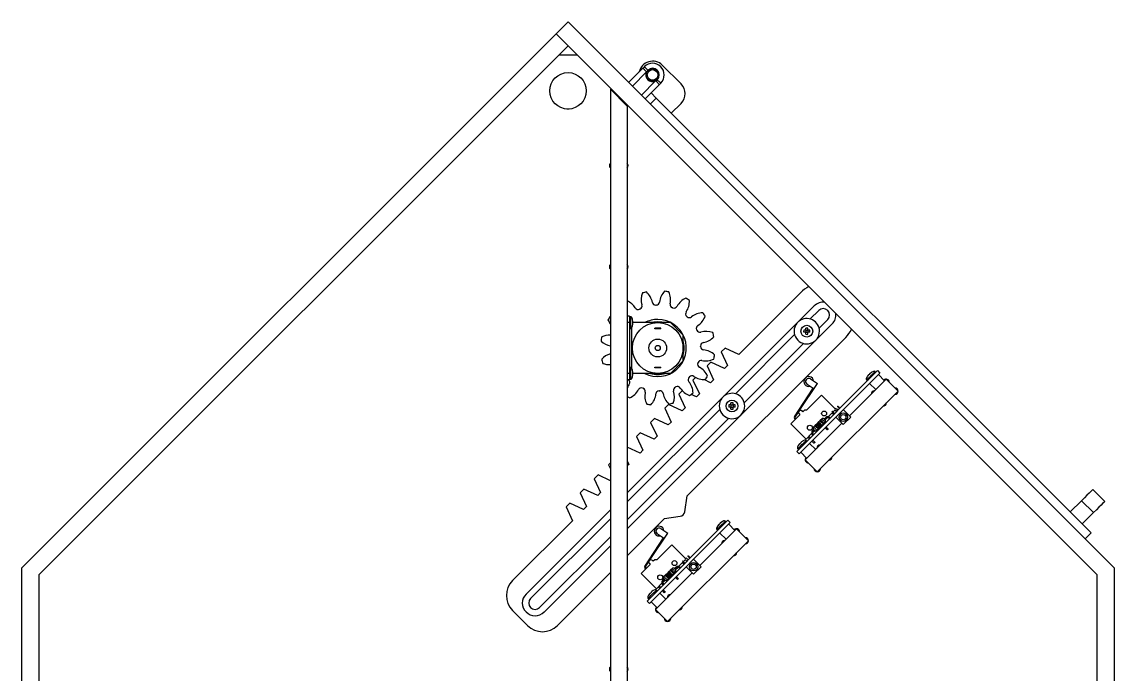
# Model space of a CAD drawing. Extents: x -52 to 206, y -86 to 245.
# Drawn here: x -51.5 to 206.5, y 90.7 to 244.8 of the extents above; entities that cross this region are included whole.
import ezdxf

# ---------------------------------------------------------------- set-up
doc = ezdxf.new("R2010")
doc.units = 0
doc.linetypes.add('SLD-CONTINUE', pattern=[0])
doc.layers.get('0').update_dxf_attribs({"linetype": 'CONTINUOUS'})

msp = doc.modelspace()

# ---------------------------------------------------------------- linework, layer by layer
at = {"color": 7, "linetype": 'SLD-CONTINUE'}
for p, q in [((74.66, 241.98), (77.49, 244.81)), ((77.49, 244.81), (206.49, 115.81)), ((-51.51, 115.81), (74.66, 241.98)), ((77.49, 239.15), (74.66, 241.98)), ((202.49, 114.15), (74.66, 241.98)), ((77.49, 239.15), (-47.51, 114.15)), ((75.34, 237.01), (79.63, 237.01)), ((91.81, 230.49), (95.18, 233.86)), ((96.06, 232.98), (92.69, 229.61)), ((95.18, 233.86), (95.52, 234.2)), ((104.18, 230.14), (99.76, 234.56)), ((94.81, 227.49), (98.18, 230.86)), ((99.07, 229.97), (95.69, 226.6)), ((99.41, 230.31), (99.07, 229.97)), ((87.49, 228.92), (87.49, -86.11)), ((91.49, 224.92), (87.49, 228.92)), ((97.11, 228.02), (98.35, 226.78)), ((91.49, 224.92), (91.49, -86.11)), ((98.35, 226.78), (96.93, 225.36)), ((98.35, 226.78), (201.07, 124.05)), ((101.88, 223.24), (104.18, 225.54)), ((77.76, 224.2), (77.21, 224.2)), ((132.47, 180.85), (117.82, 166.21)), ((135.65, 177.67), (91.49, 133.51)), ((136.71, 176.61), (134.7, 174.6)), ((91.99, 175.24), (91.49, 175.24)), ((91.99, 173.74), (91.49, 173.74)), ((91.49, 125.02), (139.89, 173.43)), ((91.99, 175.24), (91.99, 173.74)), ((91.99, 173.74), (91.99, 161.74)), ((92.24, 175.14), (92.24, 172.34)), ((92.78, 173.99), (92.72, 174.48)), ((92.78, 173.99), (92.72, 173.99)), ((101.69, 173.74), (92.72, 173.74)), ((92.78, 173.49), (92.72, 173.49)), ((92.72, 173.01), (92.72, 173)), ((104.69, 170.74), (101.69, 173.74)), ((136.8, 172.46), (138.83, 174.49)), ((97.99, 172.24), (97.99, 172.44)), ((99.39, 172.44), (97.99, 172.44)), ((99.39, 172.24), (97.99, 172.24)), ((99.39, 172.24), (99.39, 172.44)), ((104.69, 164.74), (104.69, 170.74)), ((131, 170.9), (117.02, 156.92)), ((133.64, 171.96), (133.16, 171.96)), ((133.64, 171.46), (133.16, 171.46)), ((133.64, 171.96), (133.64, 172.45)), ((133.64, 171.96), (134.14, 171.96)), ((133.64, 171.96), (133.64, 171.46)), ((133.64, 170.97), (133.64, 171.46)), ((133.64, 171.46), (134.14, 171.46)), ((134.14, 171.96), (134.14, 172.45)), ((134.63, 171.96), (134.14, 171.96)), ((134.14, 171.96), (134.14, 171.46)), ((134.63, 171.46), (134.14, 171.46)), ((134.14, 170.97), (134.14, 171.46)), ((105.6, 132.77), (143.08, 170.25)), ((114.57, 167.72), (113.67, 166.83)), ((117.82, 166.21), (114.57, 167.72)), ((119.12, 154.78), (133.15, 168.8)), ((113.67, 166.83), (115.19, 163.57)), ((92.24, 163.14), (92.24, 160.34)), ((97.99, 163.04), (97.99, 163.24)), ((97.99, 163.24), (99.39, 163.24)), ((99.39, 163.04), (97.99, 163.04)), ((99.39, 163.04), (99.39, 163.24)), ((101.69, 161.74), (104.69, 164.74)), ((111.23, 164.39), (110.34, 163.5)), ((110.34, 163.5), (111.86, 160.24)), ((114.49, 162.87), (111.23, 164.39)), ((115.19, 163.57), (114.49, 162.87)), ((91.99, 161.74), (91.49, 161.74)), ((91.99, 160.24), (91.49, 160.24)), ((91.99, 161.74), (91.99, 160.24)), ((92.78, 161.99), (92.72, 162.48)), ((92.78, 161.99), (92.72, 161.99)), ((101.69, 161.74), (92.72, 161.74)), ((92.78, 161.49), (92.72, 161.49)), ((92.72, 161.01), (92.72, 161)), ((107.62, 160.78), (107.01, 160.17)), ((107.01, 160.17), (108.53, 156.91)), ((111.16, 159.54), (109.62, 160.26)), ((111.86, 160.24), (111.16, 159.54)), ((131.51, 143.3), (150.61, 162.4)), ((132.08, 142.74), (151.17, 161.83)), ((133.73, 160.24), (133.73, 160.24)), ((134.77, 160.45), (136.4, 159.37)), ((143.96, 151.72), (152.62, 160.38)), ((148.24, 161.09), (148.12, 160.95)), ((148.4, 161.31), (148.23, 161.09)), ((148.4, 161.31), (148.29, 161.12)), ((148.45, 161.37), (148.4, 161.3)), ((148.4, 161.31), (148.44, 161.27)), ((148.54, 161.46), (148.5, 161.4)), ((148.5, 161.32), (148.58, 161.41)), ((148.54, 161.46), (148.59, 161.42)), ((148.72, 161.63), (148.62, 161.44)), ((149.22, 162.05), (149.08, 161.95)), ((149.22, 162.05), (149.09, 161.94)), ((150.61, 162.4), (151.17, 161.83)), ((152.25, 160.01), (150.8, 161.46)), ((152.26, 160.02), (152.11, 160.18)), ((152.62, 160.38), (155.45, 157.55)), ((104.49, 157.64), (103.68, 156.83)), ((130.95, 151.49), (135.4, 158.23)), ((132.1, 152.87), (136.4, 159.37)), ((133.94, 159.2), (135.4, 158.23)), ((136.36, 138.46), (155.45, 157.55)), ((148.71, 159.37), (150.16, 157.92)), ((103.68, 156.83), (105.19, 153.58)), ((107.83, 156.21), (106.58, 156.79)), ((108.53, 156.91), (107.83, 156.21)), ((137.35, 156.57), (133.82, 153.03)), ((140.57, 153.36), (137.35, 156.57)), ((154.79, 156.89), (154.86, 156.82)), ((155.24, 157.04), (155.09, 157.19)), ((113.33, 153.22), (91.49, 131.39)), ((101.24, 154.4), (100.34, 153.5)), ((100.34, 153.5), (101.86, 150.25)), ((104.49, 152.88), (101.24, 154.4)), ((105.19, 153.58), (104.49, 152.88)), ((115.97, 154.28), (115.48, 154.28)), ((115.97, 153.78), (115.48, 153.78)), ((115.97, 154.28), (115.97, 154.77)), ((115.97, 154.28), (116.47, 154.28)), ((115.97, 154.28), (115.97, 153.78)), ((115.97, 153.29), (115.97, 153.78)), ((115.97, 153.78), (116.47, 153.78)), ((116.47, 154.28), (116.47, 154.77)), ((116.96, 154.28), (116.47, 154.28)), ((116.47, 154.28), (116.47, 153.78)), ((116.96, 153.78), (116.47, 153.78)), ((116.47, 153.29), (116.47, 153.78)), ((131.12, 151.38), (131.97, 152.67)), ((132.97, 152.68), (132.79, 152.86)), ((133.33, 153.04), (132.97, 152.68)), ((133.82, 153.03), (133.33, 153.04)), ((138.97, 151.47), (140.05, 152.55)), ((139.86, 152.36), (140.22, 152.01)), ((139.98, 152.77), (139.91, 152.7)), ((140.14, 152.61), (140.07, 152.54)), ((140.07, 152.54), (140.41, 152.2)), ((140.12, 152.62), (140.55, 153.05)), ((140.14, 152.61), (140.48, 152.27)), ((140.56, 153.03), (140.9, 152.69)), ((140.74, 152.82), (140.88, 152.67)), ((140.88, 153.35), (141.22, 153.01)), ((141.24, 153.03), (141.1, 153.17)), ((141.14, 153.93), (141.22, 154)), ((141.37, 153.84), (141.3, 153.77)), ((141.3, 153.77), (141.64, 153.43)), ((141.37, 153.84), (141.71, 153.5)), ((144.28, 151.4), (142.51, 153.17)), ((91.49, 127.14), (115.47, 151.12)), ((97.91, 151.06), (97.01, 150.17)), ((97.01, 150.17), (98.53, 146.91)), ((101.16, 149.55), (97.91, 151.06)), ((101.86, 150.25), (101.16, 149.55)), ((132.26, 151.97), (130.11, 149.82)), ((130.11, 149.82), (133.71, 146.21)), ((131, 151.05), (131.17, 150.88)), ((131.14, 151.19), (131.31, 151.02)), ((132.09, 152.15), (132.26, 151.97)), ((133.53, 141.29), (142.19, 149.95)), ((136.17, 149.73), (136, 149.55)), ((136.31, 149.91), (136.17, 149.77)), ((136.53, 150.09), (136.35, 149.91)), ((136.67, 150.26), (136.53, 150.12)), ((136.99, 150.55), (136.7, 150.26)), ((137.14, 150.73), (136.99, 150.59)), ((137.42, 150.98), (137.17, 150.73)), ((137.48, 149.48), (137.77, 149.77)), ((137.85, 149.64), (137.74, 149.75)), ((137.81, 149.77), (137.95, 149.92)), ((137.95, 149.95), (138.2, 150.2)), ((138.36, 151.31), (138, 150.96)), ((138.18, 150.78), (138.53, 151.14)), ((138.23, 150.73), (138.74, 151.24)), ((139.06, 151.14), (139.2, 150.99)), ((139.38, 151.17), (139.24, 151.31)), ((142.51, 149.63), (140.74, 151.4)), ((144.28, 151.4), (142.51, 149.63)), ((94.57, 147.73), (93.68, 146.84)), ((97.83, 146.21), (94.57, 147.73)), ((133.71, 146.21), (135.02, 147.51)), ((135.53, 148.48), (135.17, 148.13)), ((135.17, 147.25), (135.31, 147.11)), ((135.24, 147.74), (135.76, 148.26)), ((135.35, 147.95), (135.7, 148.31)), ((135.49, 147.28), (135.35, 147.42)), ((135.82, 149.38), (135.51, 149.07)), ((135.96, 149.55), (135.82, 149.41)), ((136.29, 148.29), (136.6, 148.6)), ((136.63, 148.6), (136.77, 148.74)), ((136.77, 148.78), (136.95, 148.95)), ((136.99, 148.95), (137.13, 149.1)), ((137.13, 149.13), (137.3, 149.31)), ((137.34, 149.31), (137.48, 149.45)), ((137.53, 149.53), (137.64, 149.43)), ((138.2, 148.86), (138.7, 148.37)), ((138.91, 148.58), (138.42, 149.07)), ((93.68, 146.84), (95.2, 143.58)), ((98.53, 146.91), (97.83, 146.21)), ((132.19, 145.1), (131.89, 144.71)), ((132.93, 145.76), (132.93, 145.76)), ((133.74, 145.89), (133.74, 145.89)), ((134.17, 146.67), (134.53, 146.32)), ((134.74, 146.53), (134.38, 146.88)), ((135.99, 143.75), (134.54, 145.2)), ((135.09, 145.75), (135.59, 145.26)), ((135.8, 145.47), (135.3, 145.96)), ((94.5, 142.88), (91.49, 144.28)), ((95.2, 143.58), (94.5, 142.88)), ((131.51, 143.3), (132.08, 142.74)), ((132.45, 143.11), (133.9, 141.66)), ((87.49, 140.64), (87.02, 140.17)), ((87.02, 140.17), (87.49, 139.16)), ((91.49, 141.06), (91.87, 140.25)), ((91.87, 140.25), (91.49, 139.87)), ((133.53, 141.29), (136.36, 138.46)), ((84.58, 137.73), (83.68, 136.84)), ((83.68, 136.84), (85.2, 133.59)), ((87.49, 136.38), (84.58, 137.73)), ((81.25, 134.4), (80.35, 133.51)), ((84.5, 132.88), (81.25, 134.4)), ((204.25, 131.48), (201.43, 134.31)), ((80.35, 133.51), (81.87, 130.25)), ((85.2, 133.59), (84.5, 132.88)), ((105.07, 129.06), (105.6, 132.77)), ((198.77, 131.65), (196.12, 129)), ((201.6, 128.83), (198.77, 131.65)), ((87.49, 129.51), (67.58, 109.6)), ((77.91, 131.07), (77.02, 130.18)), ((77.02, 130.18), (78.54, 126.92)), ((81.17, 129.55), (77.91, 131.07)), ((81.87, 130.25), (81.17, 129.55)), ((78.54, 126.92), (64.4, 112.78)), ((87.49, 127.39), (68.64, 108.54)), ((91.49, 118.66), (100.3, 127.47)), ((96.16, 107.95), (115.25, 127.04)), ((96.72, 107.38), (115.82, 126.48)), ((100.3, 127.47), (104.01, 128)), ((113.87, 126.69), (113.72, 126.59)), ((113.87, 126.69), (113.73, 126.58)), ((115.25, 127.04), (115.82, 126.48)), ((201.6, 128.83), (198.95, 126.17)), ((96.75, 117.52), (101.04, 124.02)), ((98.37, 124.88), (98.37, 124.88)), ((98.59, 123.84), (100.05, 122.88)), ((99.41, 125.09), (101.04, 124.02)), ((108.6, 116.36), (117.27, 125.03)), ((112.88, 125.73), (112.77, 125.6)), ((113.04, 125.95), (112.88, 125.74)), ((113.04, 125.95), (112.94, 125.77)), ((113.04, 125.95), (113.08, 125.91)), ((113.1, 126.01), (113.05, 125.95)), ((113.19, 126.1), (113.14, 126.04)), ((113.14, 125.97), (113.23, 126.06)), ((113.19, 126.1), (113.23, 126.06)), ((113.36, 126.27), (113.26, 126.09)), ((113.36, 124.02), (114.81, 122.57)), ((116.89, 124.65), (115.44, 126.1)), ((117.27, 125.03), (120.09, 122.2)), ((201.07, 124.05), (199.66, 122.64)), ((70.76, 106.41), (87.49, 123.14)), ((95.6, 116.14), (100.05, 122.88)), ((101, 103.11), (120.09, 122.2)), ((71.82, 105.35), (87.49, 121.02)), ((102, 121.21), (98.46, 117.68)), ((105.21, 118), (102, 121.21)), ((96.91, 116.62), (94.75, 114.46)), ((95.76, 116.03), (96.61, 117.31)), ((96.73, 116.8), (96.91, 116.62)), ((97.62, 117.33), (97.44, 117.5)), ((97.97, 117.68), (97.62, 117.33)), ((98.46, 117.68), (97.97, 117.68)), ((103.62, 116.12), (104.7, 117.19)), ((104.51, 117.01), (104.86, 116.65)), ((104.62, 117.41), (104.55, 117.34)), ((104.78, 117.25), (104.71, 117.18)), ((104.71, 117.18), (105.05, 116.84)), ((104.77, 117.27), (105.19, 117.69)), ((104.78, 117.25), (105.12, 116.91)), ((105.21, 117.68), (105.55, 117.34)), ((105.39, 117.46), (105.53, 117.32)), ((105.52, 117.99), (105.86, 117.65)), ((105.88, 117.67), (105.74, 117.81)), ((105.79, 118.58), (105.86, 118.65)), ((106.02, 118.49), (105.95, 118.42)), ((105.95, 118.42), (106.29, 118.08)), ((106.02, 118.49), (106.36, 118.15)), ((108.92, 116.05), (107.15, 117.81)), ((-51.51, -86.11), (-51.51, 115.81)), ((-47.51, 114.15), (-47.51, -86.11)), ((75, 102.17), (87.49, 114.66)), ((94.75, 114.46), (98.36, 110.86)), ((95.64, 115.69), (95.81, 115.52)), ((95.78, 115.84), (95.95, 115.66)), ((98.17, 105.93), (106.84, 114.6)), ((100.46, 114.02), (100.15, 113.71)), ((100.61, 114.2), (100.46, 114.06)), ((100.82, 114.38), (100.64, 114.2)), ((100.96, 114.55), (100.82, 114.41)), ((101.17, 114.73), (100.99, 114.55)), ((101.31, 114.91), (101.17, 114.77)), ((101.64, 115.2), (101.35, 114.91)), ((101.42, 113.42), (101.6, 113.6)), ((101.63, 113.6), (101.77, 113.74)), ((101.78, 115.37), (101.64, 115.23)), ((101.77, 113.78), (101.95, 113.95)), ((102.06, 115.62), (101.82, 115.37)), ((101.98, 113.95), (102.13, 114.09)), ((102.13, 114.13), (102.42, 114.42)), ((102.18, 114.18), (102.28, 114.07)), ((102.49, 114.29), (102.39, 114.39)), ((102.45, 114.42), (102.59, 114.56)), ((102.59, 114.6), (102.84, 114.84)), ((103, 115.96), (102.65, 115.6)), ((102.82, 115.43), (103.18, 115.78)), ((102.87, 115.37), (103.39, 115.89)), ((103.55, 113.22), (103.06, 113.72)), ((103.71, 115.78), (103.85, 115.64)), ((104.03, 115.82), (103.88, 115.96)), ((107.15, 114.28), (105.39, 116.05)), ((108.92, 116.05), (107.15, 114.28)), ((202.49, -86.11), (202.49, 114.15)), ((206.49, 115.81), (206.49, -86.11)), ((98.36, 110.86), (99.66, 112.16)), ((98.82, 111.32), (99.17, 110.96)), ((99.38, 111.17), (99.03, 111.53)), ((100.17, 113.13), (99.82, 112.78)), ((99.82, 111.89), (99.96, 111.75)), ((99.89, 112.39), (100.4, 112.9)), ((99.99, 112.6), (100.35, 112.95)), ((100.14, 111.93), (99.99, 112.07)), ((100.93, 112.93), (101.24, 113.24)), ((101.28, 113.24), (101.42, 113.39)), ((102.85, 113.51), (103.34, 113.01)), ((96.84, 109.75), (96.53, 109.36)), ((97.58, 110.4), (97.58, 110.41)), ((98.39, 110.53), (98.39, 110.53)), ((100.63, 108.39), (99.18, 109.84)), ((99.74, 110.4), (100.23, 109.9)), ((100.44, 110.11), (99.95, 110.61)), ((96.16, 107.95), (96.72, 107.38)), ((97.1, 107.75), (98.54, 106.31)), ((98.17, 105.93), (101, 103.11)), ((64.4, 105.71), (67.93, 102.17))]:
    msp.add_line(p, q, dxfattribs=at)
at = {"color": 8, "linetype": 'SLD-CONTINUE'}
msp.add_line((92.49, 172.48), (92.49, 163.01), dxfattribs=at)
at = {"color": 7, "linetype": 'SLD-CONTINUE'}
for points in [[(95.18, 233.86), (95.2, 233.85), (95.25, 233.8), (95.33, 233.71), (95.44, 233.6), (95.57, 233.47), (95.72, 233.32), (95.89, 233.15), (96.06, 232.98)], [(95.52, 234.2), (95.53, 234.19), (95.58, 234.14), (95.66, 234.07), (95.76, 233.96), (95.88, 233.84), (96.03, 233.69), (96.18, 233.54), (96.35, 233.37)], [(99.07, 229.97), (99.05, 229.99), (99, 230.04), (98.92, 230.12), (98.81, 230.23), (98.67, 230.37), (98.52, 230.52), (98.36, 230.69), (98.18, 230.86)], [(99.41, 230.31), (99.39, 230.33), (99.34, 230.38), (99.27, 230.45), (99.17, 230.55), (99.04, 230.68), (98.9, 230.82), (98.74, 230.98), (98.58, 231.15)], [(91.49, 175.4), (91.5, 175.33), (91.51, 175.24)], [(92.72, 174.49), (92.72, 174.52), (92.56, 174.92), (92.43, 175.08), (92.34, 175.13), (92.24, 175.14)], [(92.24, 172.34), (92.34, 172.36), (92.43, 172.41), (92.56, 172.57), (92.72, 172.96), (92.72, 173)], [(92.72, 174.49), (92.73, 174.49), (92.72, 174.48)], [(92.72, 173.99), (92.73, 173.63), (92.72, 173.49)], [(92.72, 173.01), (92.77, 173.35), (92.78, 173.49)], [(96.94, 173.74), (97.76, 173.92), (98.69, 173.99)], [(98.69, 173.99), (99.62, 173.92), (100.44, 173.74)], [(133.16, 171.96), (133.15, 171.6), (133.16, 171.46)], [(134.14, 172.45), (133.78, 172.45), (133.64, 172.45)], [(133.64, 170.97), (134, 170.96), (134.14, 170.97)], [(134.63, 171.46), (134.64, 171.82), (134.63, 171.96)], [(92.72, 162.49), (92.72, 162.52), (92.56, 162.92), (92.43, 163.08), (92.34, 163.13), (92.24, 163.14)], [(92.24, 160.34), (92.34, 160.36), (92.43, 160.41), (92.56, 160.57), (92.72, 160.96), (92.72, 161)], [(92.72, 162.49), (92.73, 162.49), (92.72, 162.48)], [(92.72, 161.99), (92.73, 161.63), (92.72, 161.49)], [(92.72, 161.01), (92.77, 161.35), (92.78, 161.49)], [(148.12, 160.95), (148.12, 160.95), (147.95, 160.56), (147.94, 160.35), (147.96, 160.25), (148.02, 160.17)], [(148.02, 160.17), (148.04, 160.19), (148.15, 160.3), (148.34, 160.49), (148.6, 160.75), (148.9, 161.04), (149.21, 161.35), (149.5, 161.64), (149.74, 161.89), (149.91, 162.06)], [(148.29, 161.12), (148.52, 161.36), (148.62, 161.44)], [(148.62, 161.45), (148.75, 161.58), (148.79, 161.62)], [(149.07, 161.9), (148.82, 161.72), (148.72, 161.63)], [(149.03, 161.9), (148.92, 161.82), (148.81, 161.72)], [(149.07, 161.9), (149.18, 162.02), (149.22, 162.05)], [(150, 162.15), (149.92, 162.21), (149.82, 162.24), (149.62, 162.22), (149.22, 162.05), (149.22, 162.05)], [(149.91, 162.06), (150, 162.14), (150, 162.15)], [(115.48, 154.28), (115.47, 153.92), (115.48, 153.78)], [(116.47, 154.77), (116.11, 154.77), (115.97, 154.77)], [(115.97, 153.29), (116.33, 153.29), (116.47, 153.29)], [(116.96, 153.78), (116.96, 154.14), (116.96, 154.28)], [(140.07, 152.54), (140.04, 152.57), (140.01, 152.6), (139.98, 152.62), (139.95, 152.65), (139.93, 152.67), (139.92, 152.68), (139.91, 152.69), (139.91, 152.7)], [(139.98, 152.77), (139.98, 152.76), (139.99, 152.75), (140, 152.74), (140.02, 152.72), (140.05, 152.7), (140.08, 152.67), (140.11, 152.64), (140.14, 152.61)], [(140.74, 152.82), (140.76, 152.83), (140.76, 152.83)], [(141.08, 153.15), (141.08, 153.16), (141.1, 153.17)], [(141.3, 153.77), (141.27, 153.8), (141.24, 153.83), (141.22, 153.86), (141.19, 153.89), (141.17, 153.91), (141.16, 153.92), (141.15, 153.93), (141.14, 153.93)], [(141.22, 154), (141.22, 154), (141.23, 153.99), (141.24, 153.98), (141.26, 153.96), (141.29, 153.93), (141.31, 153.91), (141.34, 153.88), (141.37, 153.84)], [(136.56, 149.34), (136.41, 149.49), (136.29, 149.62), (136.2, 149.7), (136.17, 149.73)], [(136.35, 149.91), (136.38, 149.88), (136.46, 149.79), (136.59, 149.67), (136.74, 149.52), (136.89, 149.37), (137.01, 149.24), (137.1, 149.16), (137.13, 149.13), (137.13, 149.13)], [(136.92, 149.7), (136.77, 149.84), (136.64, 149.97), (136.56, 150.06), (136.53, 150.09)], [(136.7, 150.26), (136.73, 150.23), (136.82, 150.15), (136.94, 150.02), (137.09, 149.87), (137.24, 149.72), (137.37, 149.6), (137.45, 149.51), (137.48, 149.48), (137.48, 149.48)], [(137.3, 149.31), (137.27, 149.34), (137.19, 149.42), (137.06, 149.55), (136.92, 149.7)], [(137.38, 150.16), (137.23, 150.31), (137.11, 150.44), (137.02, 150.52), (136.99, 150.55)], [(137.17, 150.73), (137.2, 150.7), (137.28, 150.62), (137.41, 150.49), (137.56, 150.34), (137.71, 150.19), (137.83, 150.07), (137.92, 149.98), (137.95, 149.95), (137.95, 149.95)], [(137.77, 149.77), (137.74, 149.8), (137.66, 149.89), (137.53, 150.02), (137.38, 150.16)], [(137.98, 150.98), (137.99, 150.97), (138.02, 150.95), (138.05, 150.91), (138.09, 150.87), (138.13, 150.83), (138.17, 150.8), (138.19, 150.77), (138.2, 150.76), (138.2, 150.76)], [(135.51, 148.5), (135.52, 148.49), (135.54, 148.47), (135.57, 148.44), (135.62, 148.4), (135.66, 148.36), (135.69, 148.32), (135.71, 148.3), (135.72, 148.29), (135.72, 148.29)], [(136.21, 148.99), (136.06, 149.14), (135.93, 149.26), (135.85, 149.35), (135.82, 149.38)], [(136, 149.55), (136.03, 149.53), (136.11, 149.44), (136.24, 149.31), (136.38, 149.17), (136.53, 149.02), (136.66, 148.89), (136.74, 148.81), (136.77, 148.78), (136.77, 148.78)], [(136.6, 148.6), (136.57, 148.63), (136.48, 148.71), (136.36, 148.84), (136.21, 148.99)], [(136.95, 148.95), (136.92, 148.98), (136.84, 149.07), (136.71, 149.19), (136.56, 149.34)], [(138.91, 148.58), (138.9, 148.57), (138.88, 148.55), (138.84, 148.51), (138.8, 148.47), (138.76, 148.43), (138.73, 148.4), (138.71, 148.38), (138.7, 148.37)], [(131.88, 144.71), (131.86, 144.69), (131.69, 144.29), (131.67, 144.09), (131.7, 143.99), (131.76, 143.91)], [(131.76, 143.91), (131.81, 143.95), (131.95, 144.09), (132.17, 144.31), (132.45, 144.59), (132.75, 144.9)], [(131.88, 144.72), (131.88, 144.72), (131.89, 144.71)], [(132.23, 145.06), (132.2, 145.1), (132.19, 145.1)], [(132.23, 145.06), (132.48, 145.32), (132.59, 145.41)], [(132.93, 145.76), (132.65, 145.55), (132.54, 145.46)], [(132.59, 145.41), (132.55, 145.45), (132.54, 145.46)], [(132.75, 144.9), (133.06, 145.2), (133.33, 145.48), (133.55, 145.7), (133.69, 145.84), (133.74, 145.89), (133.74, 145.89)], [(133.74, 145.89), (133.66, 145.95), (133.56, 145.97), (133.35, 145.96), (132.96, 145.79), (132.93, 145.76)], [(135.8, 145.47), (135.79, 145.46), (135.77, 145.44), (135.73, 145.4), (135.69, 145.36), (135.65, 145.32), (135.62, 145.29), (135.59, 145.26), (135.59, 145.26)], [(201.43, 134.31), (201.37, 134.25), (201.21, 134.09), (200.94, 133.82), (200.56, 133.44), (200.07, 132.95), (199.48, 132.36), (198.77, 131.65)], [(204.25, 131.48), (204.2, 131.42), (204.04, 131.26), (203.77, 130.99), (203.39, 130.61), (202.9, 130.12), (202.31, 129.53), (201.6, 128.83)], [(112.67, 124.81), (112.69, 124.83), (112.8, 124.94), (112.99, 125.13), (113.25, 125.39), (113.54, 125.69), (113.85, 126), (114.14, 126.29), (114.39, 126.53), (114.56, 126.7)], [(113.72, 126.55), (113.46, 126.36), (113.36, 126.27)], [(113.67, 126.54), (113.56, 126.46), (113.45, 126.36)], [(113.72, 126.55), (113.82, 126.66), (113.87, 126.69)], [(114.65, 126.79), (114.56, 126.85), (114.47, 126.88), (114.26, 126.87), (113.87, 126.7), (113.87, 126.69)], [(114.56, 126.7), (114.64, 126.79), (114.65, 126.79)], [(112.77, 125.6), (112.77, 125.59), (112.6, 125.2), (112.58, 124.99), (112.61, 124.9), (112.67, 124.81)], [(112.94, 125.77), (113.16, 126), (113.26, 126.09)], [(113.27, 126.1), (113.39, 126.23), (113.43, 126.26)], [(104.71, 117.18), (104.68, 117.21), (104.65, 117.24), (104.62, 117.27), (104.6, 117.29), (104.58, 117.31), (104.56, 117.33), (104.55, 117.34), (104.55, 117.34)], [(104.62, 117.41), (104.63, 117.41), (104.63, 117.4), (104.65, 117.38), (104.67, 117.36), (104.69, 117.34), (104.72, 117.31), (104.75, 117.28), (104.78, 117.25)], [(105.39, 117.46), (105.4, 117.47), (105.4, 117.48)], [(105.72, 117.8), (105.73, 117.8), (105.74, 117.81)], [(105.95, 118.42), (105.92, 118.45), (105.89, 118.48), (105.86, 118.51), (105.84, 118.53), (105.82, 118.55), (105.8, 118.57), (105.79, 118.57), (105.79, 118.58)], [(105.86, 118.65), (105.86, 118.64), (105.87, 118.64), (105.89, 118.62), (105.91, 118.6), (105.93, 118.58), (105.96, 118.55), (105.99, 118.52), (106.02, 118.49)], [(100.85, 113.63), (100.7, 113.78), (100.58, 113.91), (100.49, 113.99), (100.46, 114.02)], [(100.64, 114.2), (100.67, 114.17), (100.75, 114.09), (100.88, 113.96), (101.03, 113.81), (101.18, 113.66), (101.3, 113.54), (101.39, 113.45), (101.42, 113.42)], [(101.21, 113.99), (101.06, 114.14), (100.93, 114.26), (100.85, 114.35), (100.82, 114.38)], [(101.24, 113.24), (101.21, 113.27), (101.13, 113.36), (101, 113.48), (100.85, 113.63)], [(100.99, 114.55), (101.02, 114.52), (101.11, 114.44), (101.23, 114.31), (101.38, 114.16), (101.53, 114.02), (101.66, 113.89), (101.74, 113.8), (101.77, 113.78)], [(101.56, 114.34), (101.41, 114.49), (101.28, 114.62), (101.2, 114.7), (101.17, 114.73)], [(101.6, 113.6), (101.57, 113.63), (101.48, 113.71), (101.36, 113.84), (101.21, 113.99)], [(101.35, 114.91), (101.38, 114.88), (101.46, 114.79), (101.59, 114.67), (101.74, 114.52), (101.89, 114.37), (102.01, 114.24), (102.1, 114.16), (102.13, 114.13)], [(101.95, 113.95), (101.92, 113.98), (101.83, 114.07), (101.71, 114.19), (101.56, 114.34)], [(102.03, 114.81), (101.88, 114.96), (101.75, 115.08), (101.67, 115.17), (101.64, 115.2)], [(101.82, 115.37), (101.85, 115.34), (101.93, 115.26), (102.06, 115.13), (102.2, 114.99), (102.35, 114.84), (102.48, 114.71), (102.56, 114.63), (102.59, 114.6)], [(102.42, 114.42), (102.39, 114.45), (102.3, 114.53), (102.18, 114.66), (102.03, 114.81)], [(102.63, 115.62), (102.64, 115.61), (102.66, 115.59), (102.69, 115.56), (102.73, 115.52), (102.78, 115.48), (102.81, 115.44), (102.83, 115.42), (102.84, 115.41)], [(100.15, 113.15), (100.16, 113.14), (100.18, 113.12), (100.22, 113.08), (100.26, 113.04), (100.3, 113), (100.33, 112.97), (100.36, 112.94), (100.37, 112.93)], [(103.55, 113.22), (103.55, 113.22), (103.52, 113.19), (103.49, 113.16), (103.45, 113.12), (103.41, 113.08), (103.37, 113.04), (103.35, 113.02), (103.34, 113.01)], [(96.53, 109.36), (96.5, 109.33), (96.33, 108.94), (96.32, 108.73), (96.35, 108.63), (96.41, 108.55)], [(96.41, 108.55), (96.45, 108.6), (96.59, 108.74), (96.81, 108.96), (97.09, 109.23), (97.4, 109.54)], [(96.53, 109.36), (96.52, 109.36), (96.53, 109.36)], [(96.88, 109.7), (96.84, 109.74), (96.84, 109.75)], [(96.88, 109.7), (97.13, 109.96), (97.23, 110.06)], [(97.58, 110.4), (97.3, 110.2), (97.19, 110.1)], [(97.23, 110.06), (97.19, 110.1), (97.19, 110.1)], [(97.4, 109.54), (97.7, 109.85), (97.98, 110.12), (98.2, 110.34), (98.34, 110.48), (98.39, 110.53), (98.39, 110.53)], [(98.39, 110.53), (98.3, 110.59), (98.21, 110.62), (98, 110.6), (97.61, 110.43), (97.58, 110.41)], [(100.44, 110.11), (100.44, 110.11), (100.41, 110.08), (100.38, 110.05), (100.34, 110.01), (100.3, 109.97), (100.26, 109.93), (100.24, 109.91), (100.23, 109.9)]]:
    msp.add_lwpolyline(points, dxfattribs=at)
at = {"color": 8, "linetype": 'SLD-CONTINUE'}
for points in [[(136.17, 149.77), (136.2, 149.74), (136.29, 149.65), (136.42, 149.52), (136.58, 149.36)], [(137.13, 149.1), (137.1, 149.13), (137.01, 149.21), (136.88, 149.35), (136.72, 149.5), (136.57, 149.66), (136.43, 149.79), (136.35, 149.88), (136.31, 149.91), (136.31, 149.91)], [(136.53, 150.12), (136.56, 150.09), (136.65, 150), (136.78, 149.87), (136.93, 149.71)], [(137.48, 149.45), (137.45, 149.48), (137.36, 149.57), (137.23, 149.7), (137.07, 149.86), (136.92, 150.01), (136.79, 150.14), (136.7, 150.23), (136.67, 150.26), (136.67, 150.26)], [(136.93, 149.71), (137.09, 149.56), (137.22, 149.43), (137.31, 149.34), (137.34, 149.31)], [(136.99, 150.59), (137.03, 150.56), (137.11, 150.47), (137.25, 150.34), (137.4, 150.18)], [(137.95, 149.92), (137.92, 149.95), (137.83, 150.04), (137.7, 150.17), (137.54, 150.32), (137.39, 150.48), (137.25, 150.61), (137.17, 150.7), (137.14, 150.73), (137.14, 150.73)], [(137.4, 150.18), (137.56, 150.03), (137.69, 149.89), (137.78, 149.81), (137.81, 149.77)], [(137.42, 150.98), (137.45, 150.95), (137.53, 150.86), (137.66, 150.74), (137.81, 150.59), (137.96, 150.44), (138.08, 150.31), (138.17, 150.23), (138.2, 150.2), (138.2, 150.2)], [(138.36, 151.31), (138.36, 151.31), (138.38, 151.29), (138.41, 151.26), (138.44, 151.22), (138.48, 151.19), (138.51, 151.16), (138.53, 151.14), (138.53, 151.14)], [(139.24, 151.31), (139.23, 151.31), (139.21, 151.29), (139.18, 151.26), (139.15, 151.22), (139.12, 151.19), (139.09, 151.16), (139.07, 151.14), (139.06, 151.14)], [(135.17, 148.13), (135.18, 148.12), (135.2, 148.11), (135.23, 148.08), (135.26, 148.04), (135.3, 148.01), (135.32, 147.98), (135.34, 147.96), (135.35, 147.95)], [(135.17, 147.25), (135.18, 147.25), (135.2, 147.27), (135.23, 147.3), (135.26, 147.34), (135.3, 147.37), (135.32, 147.4), (135.34, 147.42), (135.35, 147.42), (135.35, 147.42)], [(135.51, 149.07), (135.54, 149.04), (135.62, 148.95), (135.75, 148.83), (135.9, 148.68), (136.05, 148.53), (136.17, 148.4), (136.26, 148.32), (136.29, 148.29), (136.29, 148.29)], [(135.82, 149.41), (135.85, 149.38), (135.94, 149.29), (136.07, 149.16), (136.23, 149.01)], [(136.77, 148.74), (136.74, 148.77), (136.65, 148.86), (136.52, 148.99), (136.37, 149.15), (136.21, 149.3), (136.08, 149.44), (135.99, 149.52), (135.96, 149.55), (135.96, 149.55)], [(136.23, 149.01), (136.38, 148.85), (136.51, 148.72), (136.6, 148.63), (136.63, 148.6)], [(136.58, 149.36), (136.73, 149.2), (136.87, 149.07), (136.96, 148.98), (136.99, 148.95)], [(100.15, 113.71), (100.18, 113.68), (100.27, 113.6), (100.39, 113.47), (100.54, 113.32), (100.69, 113.17), (100.82, 113.05), (100.9, 112.96), (100.93, 112.93)], [(100.46, 114.06), (100.49, 114.03), (100.58, 113.94), (100.71, 113.81), (100.87, 113.65)], [(101.42, 113.39), (101.39, 113.42), (101.3, 113.51), (101.17, 113.64), (101.01, 113.79), (100.86, 113.95), (100.72, 114.08), (100.64, 114.17), (100.61, 114.2), (100.61, 114.2)], [(100.82, 114.41), (100.85, 114.38), (100.94, 114.29), (101.07, 114.16), (101.22, 114)], [(100.87, 113.65), (101.03, 113.5), (101.16, 113.36), (101.25, 113.28), (101.28, 113.24)], [(101.77, 113.74), (101.74, 113.77), (101.65, 113.86), (101.52, 113.99), (101.37, 114.15), (101.21, 114.3), (101.08, 114.43), (100.99, 114.52), (100.96, 114.55), (100.96, 114.55)], [(101.17, 114.77), (101.2, 114.73), (101.29, 114.65), (101.42, 114.51), (101.58, 114.36)], [(101.22, 114), (101.38, 113.85), (101.51, 113.72), (101.6, 113.63), (101.63, 113.6)], [(102.13, 114.09), (102.09, 114.12), (102.01, 114.21), (101.87, 114.34), (101.72, 114.5), (101.56, 114.66), (101.43, 114.79), (101.34, 114.88), (101.31, 114.91), (101.31, 114.91)], [(101.58, 114.36), (101.73, 114.2), (101.87, 114.07), (101.95, 113.98), (101.98, 113.95)], [(101.64, 115.23), (101.67, 115.2), (101.76, 115.11), (101.89, 114.98), (102.05, 114.83)], [(102.59, 114.56), (102.56, 114.59), (102.47, 114.68), (102.34, 114.81), (102.19, 114.97), (102.03, 115.12), (101.9, 115.26), (101.81, 115.34), (101.78, 115.37), (101.78, 115.37)], [(102.05, 114.83), (102.2, 114.67), (102.33, 114.54), (102.42, 114.45), (102.45, 114.42)], [(102.06, 115.62), (102.09, 115.59), (102.18, 115.51), (102.3, 115.38), (102.45, 115.23), (102.6, 115.08), (102.73, 114.96), (102.81, 114.87), (102.84, 114.84)], [(103, 115.96), (103.01, 115.95), (103.03, 115.93), (103.05, 115.9), (103.09, 115.87), (103.12, 115.84), (103.15, 115.81), (103.17, 115.79), (103.18, 115.78)], [(103.88, 115.96), (103.88, 115.95), (103.86, 115.93), (103.83, 115.9), (103.8, 115.87), (103.76, 115.84), (103.73, 115.81), (103.71, 115.79), (103.71, 115.78), (103.71, 115.78)], [(99.82, 112.78), (99.82, 112.77), (99.84, 112.75), (99.87, 112.72), (99.91, 112.69), (99.94, 112.65), (99.97, 112.62), (99.99, 112.61), (99.99, 112.6)], [(99.82, 111.89), (99.82, 111.9), (99.84, 111.92), (99.87, 111.95), (99.91, 111.98), (99.94, 112.01), (99.97, 112.04), (99.99, 112.06), (99.99, 112.07)]]:
    msp.add_lwpolyline(points, dxfattribs=at)
at = {"color": 7, "linetype": 'SLD-CONTINUE'}
for centre, radius in [((77.49, 228.51), 4.31), ((97.46, 232.26), 1.5), ((97.46, 232.26), 1.25), ((98.69, 167.74), 6), ((133.89, 171.71), 1.4), ((98.69, 167.74), 2.1), ((98.69, 167.74), 0.6), ((116.22, 154.03), 1.4), ((137.99, 152.26), 0.588), ((142.51, 151.4), 1), ((142.51, 151.4), 0.625), ((134.63, 148.9), 0.587), ((102.64, 116.9), 0.588), ((107.15, 116.05), 1), ((107.15, 116.05), 0.625), ((99.28, 113.54), 0.588)]:
    msp.add_circle(centre, radius, dxfattribs=at)
for centre, radius, start, end in [((97.46, 232.26), 3.25, 45, 167.2042), ((97.46, 232.26), 2.75, 315, 135), ((97.46, 232.26), 1.58, 152.7528, 297.2472), ((97.46, 232.26), 1.58, 135, 152.7528), ((97.46, 232.26), 1.58, 315, 135), ((97.46, 232.26), 1.58, 297.2472, 315), ((101.88, 227.84), 3.25, 315, 45), ((88.02, 210.85), 0.75, 135, 225), ((90.96, 210.85), 0.75, 315, 45), ((88.02, 186.92), 0.75, 135, 225), ((90.96, 186.92), 0.75, 315, 45), ((99.09, 179.17), 4.33, 158.608, 196.704), ((98.69, 167.74), 13.5, 101.3619, 105.5999), ((93.15, 177.75), 4.33, 10.2578, 48.3537), ((103.43, 178.15), 4.33, 136.108, 174.204), ((98.69, 167.74), 13.5, 78.8619, 83.0999), ((97.4, 179.1), 4.33, 347.7578, 25.8537), ((137.77, 175.55), 7.5, 116.7773, 135), ((89.74, 174.87), 4.33, 32.7578, 66.2723), ((98.2, 178.66), 0.8, 190.2578, 272.5674), ((98.33, 178.66), 0.8, 271.8944, 354.204), ((102.41, 178.02), 0.8, 167.7578, 250.0674), ((107.05, 175.54), 4.33, 113.608, 151.704), ((98.69, 167.74), 13.5, 56.3619, 60.5999), ((101.84, 178.73), 4.33, 325.2578, 3.3537), ((137.77, 175.55), 3, 83.5762, 135), ((94.06, 177.64), 0.8, 212.7578, 295.0674), ((98.69, 167.74), 10.13, 114.3944, 115.0674), ((94.17, 177.69), 0.8, 294.3944, 16.704), ((98.69, 167.74), 10.12, 91.8944, 92.5674), ((98.69, 167.74), 10.12, 69.3944, 70.0674), ((102.53, 177.97), 0.8, 249.3944, 331.704), ((106.06, 175.81), 0.8, 145.2578, 227.5674), ((109.39, 171.75), 4.33, 91.108, 129.204), ((98.69, 167.74), 13.5, 33.8619, 38.0999), ((137.77, 175.55), 1.5, 315, 135), ((137.77, 175.55), 3, 315, 6.4238), ((98.69, 167.74), 13.5, 146.3619, 150.5999), ((90.89, 176.11), 4.33, 203.608, 218.129), ((92.24, 174.89), 0.25, 89.9904, 180), ((98.69, 167.74), 6.75, 242.734, 90), ((98.69, 167.74), 6.75, 90, 117.266), ((98.69, 167.74), 10.13, 46.8944, 47.5674), ((106.15, 175.72), 0.8, 226.8944, 309.204), ((108.58, 172.37), 0.8, 122.7578, 205.0674), ((105.81, 176.69), 4.33, 302.7578, 340.8537), ((133.89, 171.71), 3, 142.402, 0), ((133.89, 171.71), 3, 0, 127.598), ((98.69, 167.74), 13.5, 168.8619, 173.0999), ((87.33, 166.46), 4.33, 87.9075, 115.8537), ((92.24, 172.59), 0.25, 180, 270.0096), ((98.69, 167.74), 10.12, 24.3944, 25.0674), ((108.64, 172.26), 0.8, 204.3944, 286.704), ((110.11, 167.34), 4.33, 68.608, 106.704), ((108.69, 173.28), 4.33, 280.2578, 318.3537), ((98.69, 167.74), 13.5, 11.3619, 15.5999), ((137.77, 175.55), 7.5, 315, 333.2227), ((88.29, 172.49), 4.33, 226.108, 259.3646), ((98.69, 167.74), 6.25, 343.7398, 16.2602), ((109.6, 168.23), 0.8, 100.2578, 182.5674), ((98.69, 167.74), 10.13, 1.8944, 2.5674), ((109.61, 168.11), 0.8, 181.8944, 264.204), ((88.69, 162.21), 4.33, 106.0842, 138.3537), ((110.04, 169.03), 4.33, 257.7578, 295.8537), ((109.09, 163), 4.33, 46.108, 84.204), ((98.69, 167.74), 13.5, 348.8619, 353.0999), ((98.69, 167.74), 13.5, 191.3619, 195.5999), ((87.26, 168.14), 4.33, 248.608, 272.9636), ((92.24, 162.89), 0.25, 89.9904, 180), ((108.91, 163.9), 0.8, 159.3944, 241.704), ((98.69, 167.74), 10.13, 339.3944, 340.0674), ((108.96, 164.02), 0.8, 77.7578, 160.0674), ((106.48, 159.38), 4.33, 23.608, 61.704), ((91.32, 159.68), 0.8, 325.2578, 44.7718), ((92.24, 160.59), 0.25, 180, 270.0096), ((98.69, 167.74), 6.25, 253.7398, 286.2602), ((106.66, 160.28), 0.8, 136.8944, 219.204), ((98.69, 167.74), 10.13, 316.8944, 317.5674), ((106.75, 160.37), 0.8, 55.2578, 137.5674), ((109.67, 164.59), 4.33, 235.2578, 273.3537), ((98.69, 167.74), 13.5, 326.3619, 330.5999), ((134.35, 159.82), 1.15, 7.2673, 285.8559), ((134.35, 159.82), 0.75, 146.5616, 236.5616), ((134.36, 159.82), 0.75, 56.5616, 146.5616), ((148.2, 160.35), 0.25, 224.9904, 315), ((149.83, 161.97), 0.25, 315, 45.0096), ((152.62, 159.63), 0.75, 360, 134.5928), ((95.53, 156.76), 4.33, 145.2578, 159.0679), ((90.33, 159.95), 4.33, 293.608, 331.704), ((94.84, 157.52), 0.8, 69.3944, 151.704), ((98.69, 167.74), 10.13, 249.3944, 250.0674), ((94.96, 157.47), 0.8, 347.7578, 70.0674), ((99.05, 156.83), 0.8, 91.8944, 174.204), ((98.69, 167.74), 10.12, 271.8944, 272.5674), ((99.18, 156.83), 0.8, 10.2578, 92.5674), ((98.29, 156.32), 4.33, 338.608, 16.704), ((103.2, 157.79), 0.8, 114.3944, 196.704), ((98.69, 167.74), 10.12, 294.3944, 295.0674), ((103.32, 157.85), 0.8, 32.7578, 115.0674), ((107.63, 160.62), 4.33, 212.7578, 250.8537), ((102.69, 157.04), 4.33, 1.108, 39.204), ((149.84, 156.85), 0.75, 90, 180), ((154.7, 157.55), 0.75, 270, 90), ((98.69, 167.74), 13.5, 237.769, 240.5999), ((99.97, 156.39), 4.33, 167.7578, 205.8537), ((93.95, 157.34), 4.33, 316.108, 354.204), ((104.22, 157.74), 4.33, 190.2578, 228.3537), ((98.69, 167.74), 13.5, 303.8619, 308.0999), ((116.22, 154.03), 3, 142.402, 0), ((116.22, 154.03), 3, 0, 127.598), ((98.69, 167.74), 13.5, 258.8619, 263.0999), ((98.69, 167.74), 13.5, 281.3619, 285.5999), ((132.44, 152.5), 0.5, 45, 225), ((140.72, 153.19), 0.225, 135, 225), ((140.72, 153.19), 0.225, 45, 135), ((151.91, 154.77), 0.75, 270, 0), ((131.24, 151.3), 0.35, 146.5616, 225), ((131.24, 151.3), 0.15, 146.5616, 225), ((136.19, 149.75), 0.025, 135, 225), ((136.33, 149.89), 0.025, 45, 135), ((136.54, 150.1), 0.025, 135, 225), ((136.69, 150.24), 0.025, 45, 135), ((137.01, 150.57), 0.025, 135, 225), ((137.15, 150.71), 0.025, 45, 135), ((137.7, 150.69), 0.4, 45, 135), ((137.79, 149.79), 0.025, 225, 315), ((137.93, 149.93), 0.025, 315, 45), ((137.91, 150.48), 0.4, 315, 45), ((138.8, 150.87), 0.625, 45, 135), ((138.8, 150.87), 0.375, 45, 135), ((135.62, 147.69), 0.625, 135, 225), ((135.62, 147.69), 0.375, 135, 225), ((135.79, 148.79), 0.4, 135, 225), ((136, 148.57), 0.4, 225, 315), ((135.84, 149.4), 0.025, 135, 225), ((135.98, 149.54), 0.025, 45, 135), ((136.61, 148.62), 0.025, 225, 315), ((136.76, 148.76), 0.025, 315, 45), ((136.97, 148.97), 0.025, 225, 315), ((137.11, 149.11), 0.025, 315, 45), ((137.32, 149.32), 0.025, 225, 315), ((137.46, 149.47), 0.025, 315, 45), ((133.56, 145.71), 0.25, 315, 45.0096), ((133.56, 145.71), 0.25, 315, 45.0096), ((137.06, 144.07), 0.75, 90, 180), ((131.94, 144.08), 0.25, 224.9904, 315), ((139.14, 142), 0.75, 270, 0), ((134.28, 141.29), 0.75, 135.4072, 270), ((136.36, 139.21), 0.75, 180, 360), ((103.83, 129.23), 1.25, 278.1301, 351.8699), ((114.47, 126.62), 0.25, 315, 45.0096), ((99, 124.47), 1.15, 7.2673, 285.8559), ((99, 124.47), 0.75, 146.5616, 236.5616), ((99, 124.47), 0.749, 56.5616, 146.5616), ((112.85, 124.99), 0.25, 224.9904, 315), ((117.27, 124.28), 0.75, 360, 134.5928), ((114.48, 121.49), 0.75, 90, 180), ((119.34, 122.2), 0.75, 270, 90), ((116.56, 119.41), 0.75, 270, 360), ((95.89, 115.94), 0.35, 146.5616, 225), ((97.08, 117.15), 0.5, 45, 225), ((103.44, 115.52), 0.625, 45, 135), ((105.37, 117.83), 0.225, 135, 225), ((105.37, 117.83), 0.225, 45, 135), ((95.89, 115.94), 0.15, 146.5616, 225), ((100.44, 113.43), 0.4, 135, 225), ((100.48, 114.04), 0.025, 135, 225), ((100.62, 114.18), 0.025, 45, 135), ((100.84, 114.39), 0.025, 135, 225), ((100.98, 114.54), 0.025, 45, 135), ((101.19, 114.75), 0.025, 135, 225), ((101.33, 114.89), 0.025, 45, 135), ((101.61, 113.62), 0.025, 225, 315), ((101.66, 115.22), 0.025, 135, 225), ((101.75, 113.76), 0.025, 315, 45), ((101.8, 115.36), 0.025, 45, 135), ((101.97, 113.97), 0.025, 225, 315), ((102.35, 115.34), 0.4, 45, 135), ((102.11, 114.11), 0.025, 315, 45), ((102.43, 114.44), 0.025, 225, 315), ((102.58, 114.58), 0.025, 315, 45), ((102.56, 115.13), 0.4, 315, 45), ((103.44, 115.52), 0.375, 45, 135), ((67.93, 109.24), 5, 135, 225), ((100.26, 112.33), 0.625, 135, 225), ((100.26, 112.33), 0.375, 135, 225), ((100.65, 113.22), 0.4, 225, 315), ((101.26, 113.26), 0.025, 225, 315), ((101.4, 113.4), 0.025, 315, 45), ((69.7, 107.48), 3, 135, 315), ((69.7, 107.48), 1.5, 135, 315), ((96.58, 108.73), 0.25, 224.9904, 315), ((98.21, 110.35), 0.25, 315, 45.0096), ((98.21, 110.35), 0.25, 315, 45.0096), ((101.71, 108.72), 0.75, 90, 180), ((98.92, 105.93), 0.75, 135.4072, 270), ((103.79, 106.64), 0.75, 270, 0), ((101, 103.86), 0.75, 180, 0), ((71.47, 105.71), 5, 225, 315), ((88.02, 91.85), 0.75, 135, 225), ((90.96, 91.85), 0.75, 315, 45)]:
    msp.add_arc(centre, radius, start, end, dxfattribs=at)

doc.saveas('drawing.dxf')
